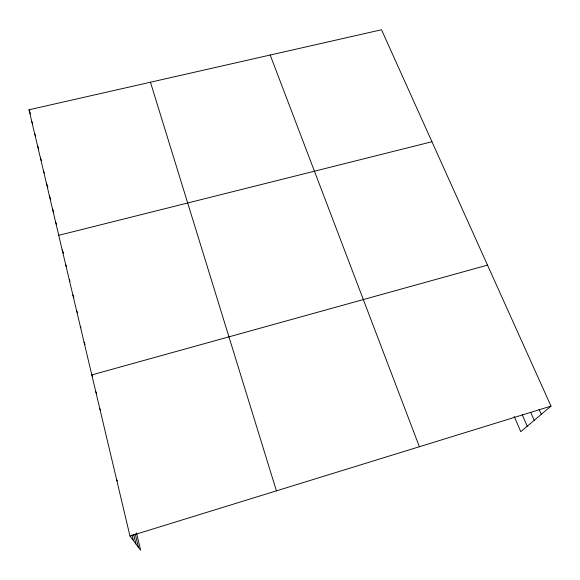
<?xml version="1.0" encoding="UTF-8"?>
<svg xmlns="http://www.w3.org/2000/svg" width="580" height="580" viewBox="0 0 580 580"><rect width="100%" height="100%" fill="white"/><g stroke="black" fill="none" stroke-linecap="round" stroke-linejoin="round"><path stroke-width="0.87" d="M136.51 532.947L140.657 550.239L129.978 536.065L29 109.787L381.517 29.761L551 406.101L520.775 431.687L514.206 416.433M129.978 536.065L551 406.101M487.504 265.111L91.807 374.905L92.532 376.449M58.739 235.32L431.948 141.737M116.616 479.653L117.457 481.045M99.803 408.69L100.572 410.205M95.772 391.659L96.555 393.262M84.049 342.185L85.1 344.513M539.125 409.465L541.285 414.33M80.265 326.207L80.983 327.816M530.707 412.387L534.202 420.326M522.246 414.758L527.235 426.22M76.538 310.474L77.553 312.801M72.87 294.981L73.899 297.395M69.259 279.727L69.948 281.387M65.7 264.705L66.352 266.3M62.191 249.9L63.525 253.185M55.578 221.995L56.535 224.424M52.468 208.851L53.759 212.157M49.394 195.881L50.699 199.259M46.364 183.084L47.915 187.144M270.2 55.035L419.376 446.73M43.37 170.462L44.312 172.941M40.419 158.006L41.368 160.529M37.511 145.718L38.715 148.951M34.633 133.581L35.547 136.046M31.798 121.612L32.719 124.113M29 109.787L30.537 114.028M150.452 82.215L276.428 490.861M135.169 533.76L138.395 547.23M133.675 534.492L135.938 543.975M132.03 534.753L133.436 540.647"/></g></svg>
